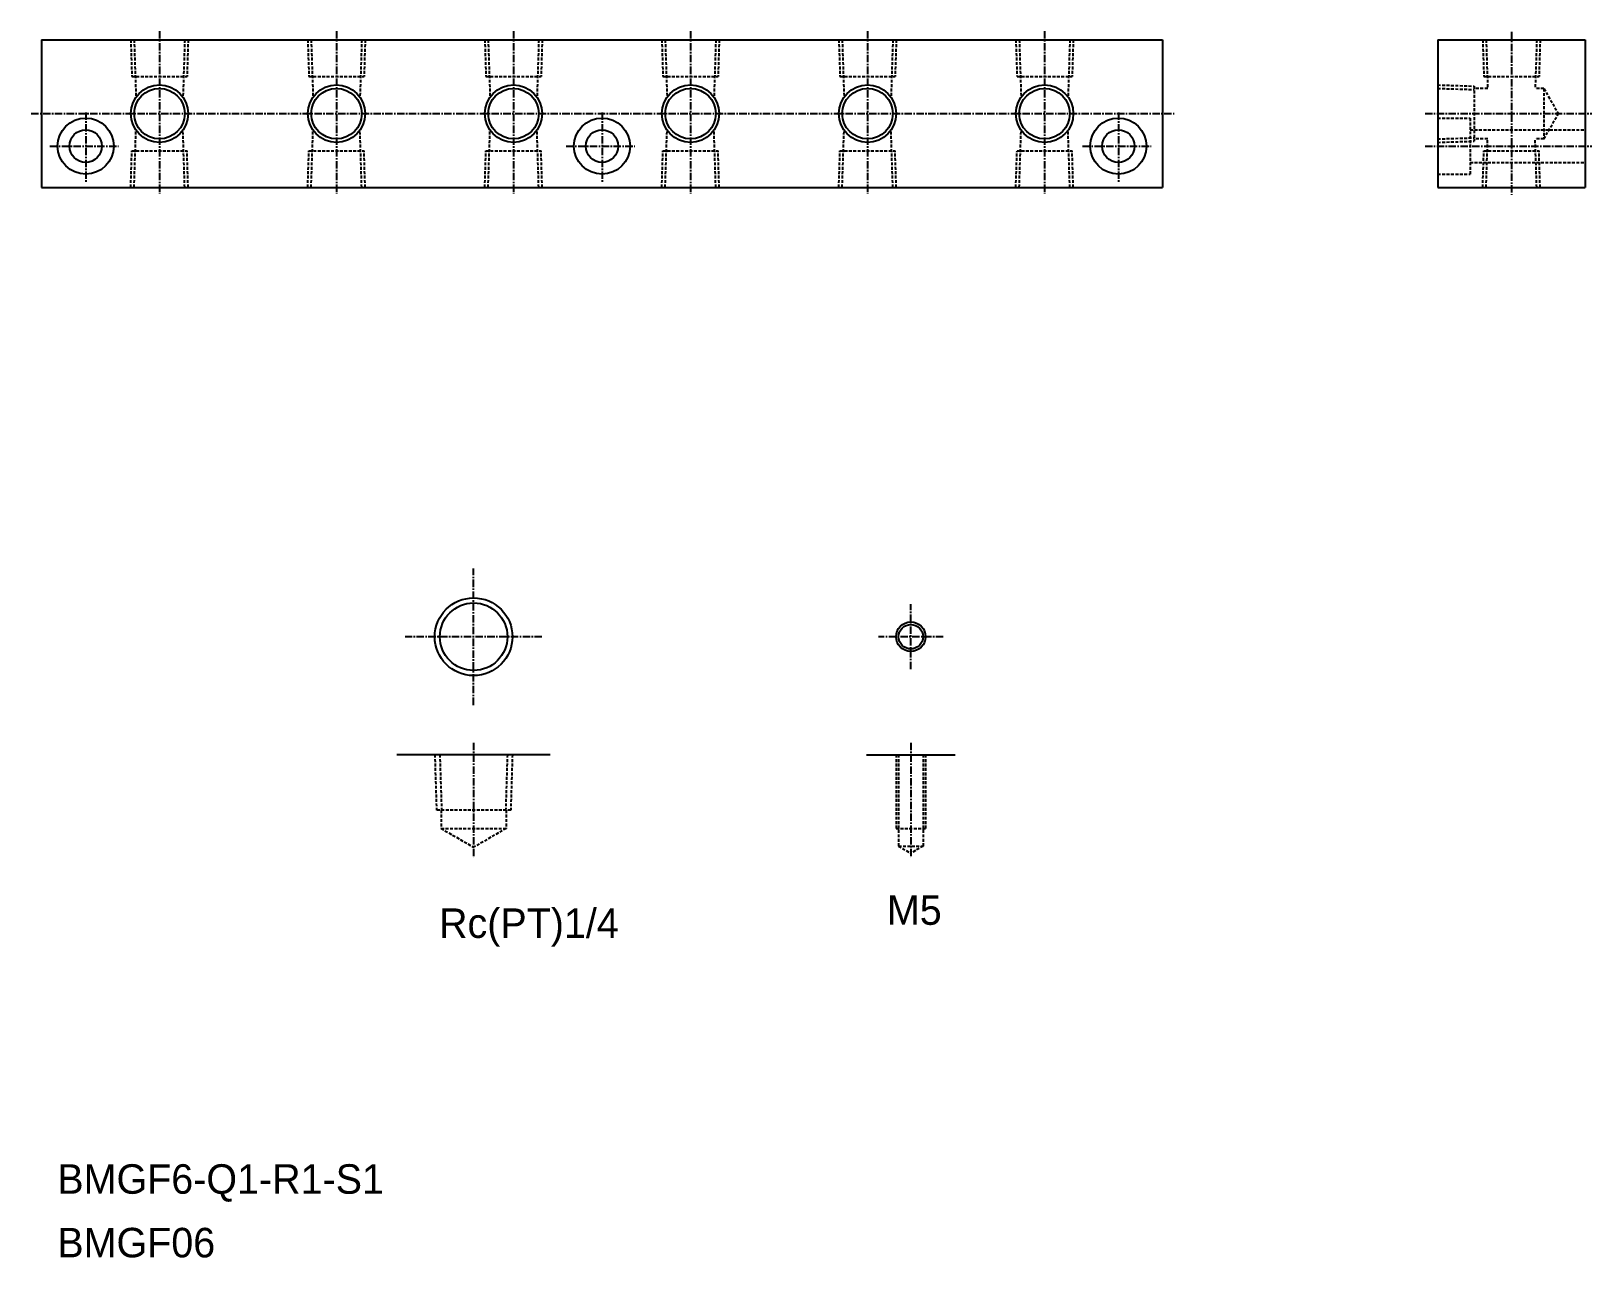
# Model space of a CAD drawing. Extents: x 3462 to 3726, y 10166 to 10374.
import ezdxf
from ezdxf.enums import TextEntityAlignment as Align

# ---------------------------------------------------------------- set-up
doc = ezdxf.new("R2010")
doc.units = 0
doc.linetypes.add('CENTER', pattern=[2, 1.25, -0.25, 0.25, -0.25])
doc.linetypes.add('DASHED', pattern=[0.75, 0.5, -0.25])
doc.layers.get('0').update_dxf_attribs({"linetype": 'CONTINUOUS'})
doc.layers.add('CENTER', color=1, linetype='CENTER')

msp = doc.modelspace()

# ---------------------------------------------------------------- linework, layer by layer
at = {"color": 7, "linetype": 'CONTINUOUS'}
for p, q in [((3463.45, 10372.61), (3653.45, 10372.61)), ((3463.45, 10372.61), (3463.45, 10347.61)), ((3653.45, 10372.61), (3653.45, 10347.61)), ((3700.07, 10372.61), (3700.07, 10347.61)), ((3700.07, 10372.61), (3725.07, 10372.61)), ((3725.07, 10372.61), (3725.07, 10347.61)), ((3463.45, 10347.61), (3653.45, 10347.61)), ((3700.07, 10347.61), (3725.07, 10347.61)), ((3549.69, 10251.46), (3523.69, 10251.46)), ((3603.28, 10251.46), (3618.28, 10251.46))]:
    msp.add_line(p, q, dxfattribs=at)
at = {"color": 3, "linetype": 'DASHED'}
for p, q in [((3478.58, 10372.61), (3478.78, 10366.41)), ((3479.16, 10372.61), (3479.47, 10362.91)), ((3487.73, 10372.61), (3487.43, 10362.91)), ((3488.31, 10372.61), (3488.12, 10366.41)), ((3508.58, 10372.61), (3508.78, 10366.41)), ((3509.16, 10372.61), (3509.47, 10362.91)), ((3517.73, 10372.61), (3517.43, 10362.91)), ((3518.31, 10372.61), (3518.12, 10366.41)), ((3538.58, 10372.61), (3538.78, 10366.41)), ((3539.16, 10372.61), (3539.47, 10362.91)), ((3547.73, 10372.61), (3547.43, 10362.91)), ((3548.31, 10372.61), (3548.12, 10366.41)), ((3568.58, 10372.61), (3568.78, 10366.41)), ((3569.16, 10372.61), (3569.47, 10362.91)), ((3577.73, 10372.61), (3577.43, 10362.91)), ((3578.31, 10372.61), (3578.12, 10366.41)), ((3598.58, 10372.61), (3598.78, 10366.41)), ((3599.16, 10372.61), (3599.47, 10362.91)), ((3607.73, 10372.61), (3607.43, 10362.91)), ((3608.31, 10372.61), (3608.12, 10366.41)), ((3628.58, 10372.61), (3628.78, 10366.41)), ((3629.16, 10372.61), (3629.47, 10362.91)), ((3637.73, 10372.61), (3637.43, 10362.91)), ((3638.31, 10372.61), (3638.12, 10366.41)), ((3707.7, 10372.61), (3707.9, 10366.41)), ((3708.28, 10372.61), (3708.54, 10364.36)), ((3716.85, 10372.61), (3716.59, 10364.36)), ((3717.43, 10372.61), (3717.24, 10366.41)), ((3478.78, 10366.41), (3488.12, 10366.41)), ((3508.78, 10366.41), (3518.12, 10366.41)), ((3538.78, 10366.41), (3548.12, 10366.41)), ((3568.78, 10366.41), (3578.12, 10366.41)), ((3598.78, 10366.41), (3608.12, 10366.41)), ((3628.78, 10366.41), (3638.12, 10366.41)), ((3700.07, 10364.98), (3706.27, 10364.78)), ((3706.27, 10364.78), (3706.27, 10355.44)), ((3707.9, 10366.41), (3717.24, 10366.41)), ((3700.07, 10364.39), (3706.27, 10364.2)), ((3708.54, 10364.36), (3706.27, 10364.36)), ((3718.07, 10364.36), (3716.59, 10364.36)), ((3718.07, 10364.36), (3720.52, 10360.11)), ((3718.07, 10364.36), (3718.07, 10355.86)), ((3700.07, 10359.36), (3705.57, 10359.36)), ((3705.57, 10359.36), (3705.57, 10349.86)), ((3718.07, 10355.86), (3720.52, 10360.11)), ((3479.16, 10347.61), (3479.47, 10357.31)), ((3487.73, 10347.61), (3487.43, 10357.31)), ((3509.16, 10347.61), (3509.47, 10357.31)), ((3517.73, 10347.61), (3517.43, 10357.31)), ((3539.16, 10347.61), (3539.47, 10357.31)), ((3547.73, 10347.61), (3547.43, 10357.31)), ((3569.16, 10347.61), (3569.47, 10357.31)), ((3577.73, 10347.61), (3577.43, 10357.31)), ((3599.16, 10347.61), (3599.47, 10357.31)), ((3607.73, 10347.61), (3607.43, 10357.31)), ((3629.16, 10347.61), (3629.47, 10357.31)), ((3637.73, 10347.61), (3637.43, 10357.31)), ((3705.57, 10357.36), (3725.07, 10357.36)), ((3700.07, 10355.83), (3706.27, 10356.02)), ((3700.07, 10355.83), (3706.27, 10356.02)), ((3700.07, 10355.25), (3706.27, 10355.44)), ((3700.07, 10355.25), (3706.27, 10355.44)), ((3708.54, 10355.86), (3706.27, 10355.86)), ((3708.28, 10347.61), (3708.54, 10355.86)), ((3716.85, 10347.61), (3716.59, 10355.86)), ((3718.07, 10355.86), (3716.59, 10355.86)), ((3478.58, 10347.61), (3478.78, 10353.81)), ((3478.78, 10353.81), (3488.12, 10353.81)), ((3488.31, 10347.61), (3488.12, 10353.81)), ((3508.58, 10347.61), (3508.78, 10353.81)), ((3508.78, 10353.81), (3518.12, 10353.81)), ((3518.31, 10347.61), (3518.12, 10353.81)), ((3538.58, 10347.61), (3538.78, 10353.81)), ((3538.78, 10353.81), (3548.12, 10353.81)), ((3548.31, 10347.61), (3548.12, 10353.81)), ((3568.58, 10347.61), (3568.78, 10353.81)), ((3568.78, 10353.81), (3578.12, 10353.81)), ((3578.31, 10347.61), (3578.12, 10353.81)), ((3598.58, 10347.61), (3598.78, 10353.81)), ((3598.78, 10353.81), (3608.12, 10353.81)), ((3608.31, 10347.61), (3608.12, 10353.81)), ((3628.58, 10347.61), (3628.78, 10353.81)), ((3628.78, 10353.81), (3638.12, 10353.81)), ((3638.31, 10347.61), (3638.12, 10353.81)), ((3705.57, 10351.86), (3725.07, 10351.86)), ((3707.7, 10347.61), (3707.9, 10353.81)), ((3707.9, 10353.81), (3717.24, 10353.81)), ((3717.43, 10347.61), (3717.24, 10353.81)), ((3700.07, 10349.86), (3705.57, 10349.86)), ((3530.11, 10251.46), (3530.4, 10242.06)), ((3530.96, 10251.46), (3531.26, 10242.06)), ((3542.41, 10251.46), (3542.11, 10242.06)), ((3543.26, 10251.46), (3542.97, 10242.06)), ((3608.28, 10251.46), (3608.28, 10238.96)), ((3608.71, 10251.46), (3608.71, 10235.96)), ((3612.85, 10251.46), (3612.85, 10235.96)), ((3613.28, 10251.46), (3613.28, 10238.96)), ((3542.97, 10242.06), (3530.4, 10242.06)), ((3531.19, 10242.06), (3531.19, 10238.96)), ((3542.19, 10242.06), (3542.19, 10238.96)), ((3531.19, 10238.96), (3542.19, 10238.96)), ((3531.19, 10238.96), (3536.69, 10235.78)), ((3542.19, 10238.96), (3536.69, 10235.78)), ((3608.28, 10238.96), (3613.28, 10238.96)), ((3608.71, 10235.96), (3612.85, 10235.96)), ((3608.71, 10235.96), (3610.78, 10234.76)), ((3612.85, 10235.96), (3610.78, 10234.76))]:
    msp.add_line(p, q, dxfattribs=at)
for p, q in [((3700.07, 10366.36), (3700.07, 10366.36)), ((3700.07, 10360.11), (3700.07, 10360.11))]:
    msp.add_line(p, q)
at = {"color": 3, "linetype": 'CONTINUOUS'}
for centre, radius in [((3483.45, 10360.11), 4.86), ((3513.45, 10360.11), 4.86), ((3543.45, 10360.11), 4.86), ((3573.45, 10360.11), 4.86), ((3603.45, 10360.11), 4.86), ((3633.45, 10360.11), 4.86), ((3536.69, 10271.46), 6.58), ((3610.78, 10271.46), 2.5)]:
    msp.add_circle(centre, radius, dxfattribs=at)
at = {"color": 7, "linetype": 'CONTINUOUS'}
for centre, radius in [((3483.45, 10360.11), 4.28), ((3513.45, 10360.11), 4.28), ((3543.45, 10360.11), 4.28), ((3573.45, 10360.11), 4.28), ((3603.45, 10360.11), 4.28), ((3633.45, 10360.11), 4.28), ((3470.95, 10354.61), 4.75), ((3558.45, 10354.61), 4.75), ((3645.95, 10354.61), 4.75), ((3470.95, 10354.61), 2.75), ((3558.45, 10354.61), 2.75), ((3645.95, 10354.61), 2.75), ((3536.69, 10271.46), 5.72), ((3610.78, 10271.46), 2.07)]:
    msp.add_circle(centre, radius, dxfattribs=at)
at = {"layer": 'CENTER', "color": 1, "linetype": 'CENTER'}
for p, q in [((3483.45, 10374.08), (3483.45, 10346.51)), ((3513.45, 10374.08), (3513.45, 10346.51)), ((3543.45, 10374.08), (3543.45, 10346.51)), ((3573.45, 10374.08), (3573.45, 10346.51)), ((3603.45, 10374.08), (3603.45, 10346.51)), ((3633.45, 10374.08), (3633.45, 10346.51)), ((3712.57, 10373.97), (3712.57, 10346.34)), ((3461.72, 10360.11), (3655.42, 10360.11)), ((3470.95, 10360.31), (3470.95, 10348.38)), ((3558.45, 10360.31), (3558.45, 10348.38)), ((3645.95, 10360.31), (3645.95, 10348.38)), ((3697.92, 10360.11), (3726.18, 10360.11)), ((3464.9, 10354.61), (3476.52, 10354.61)), ((3552.4, 10354.61), (3564.02, 10354.61)), ((3639.9, 10354.61), (3651.52, 10354.61)), ((3697.92, 10354.61), (3726.18, 10354.61)), ((3536.69, 10259.88), (3536.69, 10283.04)), ((3610.78, 10265.96), (3610.78, 10276.96)), ((3548.26, 10271.46), (3525.11, 10271.46)), ((3616.28, 10271.46), (3605.28, 10271.46)), ((3536.69, 10253.49), (3536.69, 10233.96)), ((3610.78, 10253.49), (3610.78, 10233.96))]:
    msp.add_line(p, q, dxfattribs=at)

# ---------------------------------------------------------------- texts
at = {"color": 7, "linetype": 'CONTINUOUS'}
for s, p in [('M5', (3616.02, 10225.13)), ('Rc(PT)1/4', (3561.29, 10222.91))]:
    msp.add_text(s, height=5, dxfattribs=at).set_placement(p, align=Align.MIDDLE_RIGHT)
for s, p in [('BMGF6-Q1-R1-S1', (3466.14, 10177.05)), ('BMGF06', (3466.14, 10166.27))]:
    msp.add_text(s, height=5, dxfattribs=at).set_placement(p)

doc.saveas('drawing.dxf')
